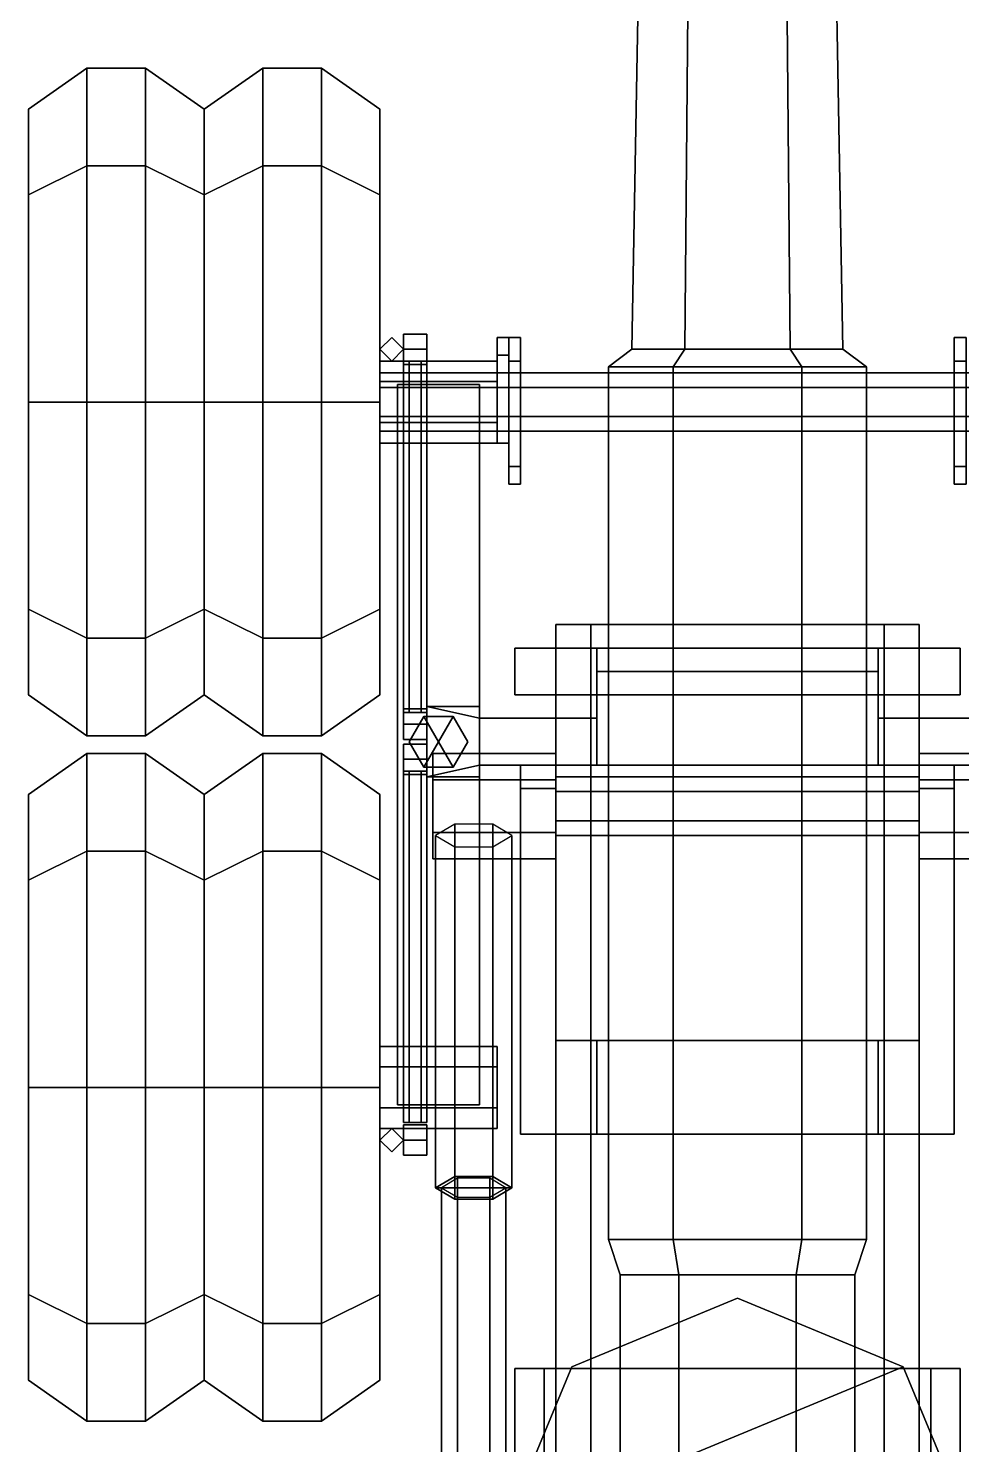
# Model space of a CAD drawing. Header units: millimetres. Extents: x -1.2 to 1.2, y -5 to 5.4.
# Drawn here: x -1.21 to 0.383, y 0.15 to 2.568 of the extents above; entities that cross this region are included whole.
import ezdxf

# ---------------------------------------------------------------- set-up
doc = ezdxf.new("R2010")
doc.units = ezdxf.units.MM
for name, color, linetype in [('gun', 1, 'Continuous'), ('hydr1', 2, 'Continuous'), ('hydr2', 4, 'Continuous'), ('sleeve', 5, 'Continuous'), ('turret', 3, 'Continuous'), ('wheel_holder', 3, 'Continuous'), ('wheels', 2, 'Continuous')]:
    doc.layers.add(name, color=color, linetype=linetype)

msp = doc.modelspace()

# ---------------------------------------------------------------- linework, layer by layer
at = {"layer": 'gun'}
for points in [[(-0.06, 5.36, 2.0539), (-0.12, 5.36, 1.95), (-0.18, 2.02, 1.95), (-0.09, 2.02, 2.1059)], [(-0.12, 5.36, 1.95), (-0.06, 5.36, 1.8461), (-0.09, 2.02, 1.7941), (-0.18, 2.02, 1.95)], [(-0.12, 5.36, 1.95), (-0.06, 5.36, 2.0539), (-0.09, 2.02, 2.1059), (-0.18, 2.02, 1.95)], [(-0.06, 5.36, 1.8461), (-0.12, 5.36, 1.95), (-0.18, 2.02, 1.95), (-0.09, 2.02, 1.7941)], [(0.06, 5.36, 2.0539), (-0.06, 5.36, 2.0539), (-0.09, 2.02, 2.1059), (0.09, 2.02, 2.1059)], [(-0.06, 5.36, 1.8461), (0.06, 5.36, 1.8461), (0.09, 2.02, 1.7941), (-0.09, 2.02, 1.7941)], [(-0.06, 5.36, 2.0539), (0.06, 5.36, 2.0539), (0.09, 2.02, 2.1059), (-0.09, 2.02, 2.1059)], [(0.06, 5.36, 1.8461), (-0.06, 5.36, 1.8461), (-0.09, 2.02, 1.7941), (0.09, 2.02, 1.7941)], [(0.12, 5.36, 1.95), (0.06, 5.36, 2.0539), (0.09, 2.02, 2.1059), (0.18, 2.02, 1.95)], [(0.06, 5.36, 1.8461), (0.12, 5.36, 1.95), (0.18, 2.02, 1.95), (0.09, 2.02, 1.7941)], [(0.06, 5.36, 2.0539), (0.12, 5.36, 1.95), (0.18, 2.02, 1.95), (0.09, 2.02, 2.1059)], [(0.12, 5.36, 1.95), (0.06, 5.36, 1.8461), (0.09, 2.02, 1.7941), (0.18, 2.02, 1.95)], [(-0.09, 2.02, 2.1059), (-0.18, 2.02, 1.95), (-0.22, 1.99, 1.95), (-0.11, 1.99, 2.1405)], [(-0.18, 2.02, 1.95), (-0.09, 2.02, 1.7941), (-0.11, 1.99, 1.7595), (-0.22, 1.99, 1.95)], [(0.18, 2.02, 1.95), (-0.18, 2.02, 1.95), (-0.09, 2.02, 2.1059), (0.09, 2.02, 2.1059)], [(0.09, 2.02, 1.7941), (-0.09, 2.02, 1.7941), (-0.18, 2.02, 1.95), (0.18, 2.02, 1.95)], [(0.09, 2.02, 2.1059), (-0.09, 2.02, 2.1059), (-0.11, 1.99, 2.1405), (0.11, 1.99, 2.1405)], [(-0.09, 2.02, 1.7941), (0.09, 2.02, 1.7941), (0.11, 1.99, 1.7595), (-0.11, 1.99, 1.7595)], [(0.18, 2.02, 1.95), (0.09, 2.02, 2.1059), (0.11, 1.99, 2.1405), (0.22, 1.99, 1.95)], [(0.09, 2.02, 1.7941), (0.18, 2.02, 1.95), (0.22, 1.99, 1.95), (0.11, 1.99, 1.7595)], [(-0.11, 1.99, 2.1405), (-0.22, 1.99, 1.95), (-0.22, 0.5, 1.95), (-0.11, 0.5, 2.1405)], [(-0.22, 1.99, 1.95), (-0.11, 1.99, 1.7595), (-0.11, 0.5, 1.7595), (-0.22, 0.5, 1.95)], [(0.11, 1.99, 2.1405), (-0.11, 1.99, 2.1405), (-0.11, 0.5, 2.1405), (0.11, 0.5, 2.1405)], [(-0.11, 1.99, 1.7595), (0.11, 1.99, 1.7595), (0.11, 0.5, 1.7595), (-0.11, 0.5, 1.7595)], [(0.22, 1.99, 1.95), (0.11, 1.99, 2.1405), (0.11, 0.5, 2.1405), (0.22, 0.5, 1.95)], [(0.11, 1.99, 1.7595), (0.22, 1.99, 1.95), (0.22, 0.5, 1.95), (0.11, 0.5, 1.7595)], [(-0.11, 0.5, 2.1405), (-0.22, 0.5, 1.95), (-0.2, 0.44, 1.95), (-0.1, 0.44, 2.1232)], [(-0.22, 0.5, 1.95), (-0.11, 0.5, 1.7595), (-0.1, 0.44, 1.7768), (-0.2, 0.44, 1.95)], [(0.11, 0.5, 2.1405), (-0.11, 0.5, 2.1405), (-0.1, 0.44, 2.1232), (0.1, 0.44, 2.1232)], [(-0.11, 0.5, 1.7595), (0.11, 0.5, 1.7595), (0.1, 0.44, 1.7768), (-0.1, 0.44, 1.7768)], [(0.22, 0.5, 1.95), (0.11, 0.5, 2.1405), (0.1, 0.44, 2.1232), (0.2, 0.44, 1.95)], [(0.11, 0.5, 1.7595), (0.22, 0.5, 1.95), (0.2, 0.44, 1.95), (0.1, 0.44, 1.7768)], [(-0.1, 0.44, 2.1232), (-0.2, 0.44, 1.95), (-0.2, -0.15, 1.95), (-0.1, -0.15, 2.1232)], [(-0.2, 0.44, 1.95), (-0.1, 0.44, 1.7768), (-0.1, -0.15, 1.7768), (-0.2, -0.15, 1.95)], [(0.1, 0.44, 2.1232), (-0.1, 0.44, 2.1232), (-0.1, -0.15, 2.1232), (0.1, -0.15, 2.1232)], [(-0.1, 0.44, 1.7768), (0.1, 0.44, 1.7768), (0.1, -0.15, 1.7768), (-0.1, -0.15, 1.7768)], [(0.2, 0.44, 1.95), (0.1, 0.44, 2.1232), (0.1, -0.15, 2.1232), (0.2, -0.15, 1.95)], [(0.1, 0.44, 1.7768), (0.2, 0.44, 1.95), (0.2, -0.15, 1.95), (0.1, -0.15, 1.7768)]]:
    msp.add_3dface(points, dxfattribs=at)
at = {"layer": 'hydr1'}
for points in [[(-0.52, 1.285, 1.5821), (-0.52, 1.195, 1.5821), (-0.52, 1.15, 1.66), (-0.52, 1.33, 1.66)], [(-0.52, 1.33, 1.66), (-0.52, 1.15, 1.66), (-0.52, 1.195, 1.7379), (-0.52, 1.285, 1.7379)], [(-0.52, 1.285, 1.5821), (-0.52, 1.33, 1.66), (-0.31, 1.33, 1.66), (-0.31, 1.285, 1.5821)], [(-0.52, 1.33, 1.66), (-0.52, 1.285, 1.7379), (-0.31, 1.285, 1.7379), (-0.31, 1.33, 1.66)], [(0.52, 1.285, 1.7379), (0.52, 1.33, 1.66), (0.31, 1.33, 1.66), (0.31, 1.285, 1.7379)], [(0.52, 1.33, 1.66), (0.52, 1.285, 1.5821), (0.31, 1.285, 1.5821), (0.31, 1.33, 1.66)], [(-0.52, 1.195, 1.5821), (-0.52, 1.285, 1.5821), (-0.31, 1.285, 1.5821), (-0.31, 1.195, 1.5821)], [(-0.52, 1.285, 1.7379), (-0.52, 1.195, 1.7379), (-0.31, 1.195, 1.7379), (-0.31, 1.285, 1.7379)], [(0.52, 1.195, 1.7379), (0.52, 1.285, 1.7379), (0.31, 1.285, 1.7379), (0.31, 1.195, 1.7379)], [(0.52, 1.285, 1.5821), (0.52, 1.195, 1.5821), (0.31, 1.195, 1.5821), (0.31, 1.285, 1.5821)], [(-0.4825, 1.2093, 1.7329), (-0.515, 1.19, 1.68), (-0.515, 0.5886, 1.8989), (-0.4825, 0.6078, 1.9518)], [(-0.4175, 1.2093, 1.7329), (-0.4825, 1.2093, 1.7329), (-0.4825, 0.6078, 1.9518), (-0.4175, 0.6078, 1.9518)], [(-0.385, 1.19, 1.68), (-0.4175, 1.2093, 1.7329), (-0.4175, 0.6078, 1.9518), (-0.385, 0.5886, 1.8989)], [(-0.52, 1.15, 1.66), (-0.52, 1.195, 1.5821), (-0.31, 1.195, 1.5821), (-0.31, 1.15, 1.66)], [(-0.52, 1.195, 1.7379), (-0.52, 1.15, 1.66), (-0.31, 1.15, 1.66), (-0.31, 1.195, 1.7379)], [(-0.515, 1.19, 1.68), (-0.4825, 1.1707, 1.6271), (-0.4825, 0.5693, 1.846), (-0.515, 0.5886, 1.8989)], [(-0.4175, 1.1707, 1.6271), (-0.385, 1.19, 1.68), (-0.385, 0.5886, 1.8989), (-0.4175, 0.5693, 1.846)], [(0.52, 1.15, 1.66), (0.52, 1.195, 1.7379), (0.31, 1.195, 1.7379), (0.31, 1.15, 1.66)], [(0.52, 1.195, 1.5821), (0.52, 1.15, 1.66), (0.31, 1.15, 1.66), (0.31, 1.195, 1.5821)], [(-0.4825, 1.1707, 1.6271), (-0.4175, 1.1707, 1.6271), (-0.4175, 0.5693, 1.846), (-0.4825, 0.5693, 1.846)], [(-0.4175, 0.6078, 1.9518), (-0.4825, 0.6078, 1.9518), (-0.515, 0.5886, 1.8989), (-0.385, 0.5886, 1.8989)], [(-0.385, 0.5886, 1.8989), (-0.515, 0.5886, 1.8989), (-0.4825, 0.5693, 1.846), (-0.4175, 0.5693, 1.846)]]:
    msp.add_3dface(points, dxfattribs=at)
at = {"layer": 'hydr2'}
for points in [[(-0.4775, 0.6049, 1.9437), (-0.505, 0.5886, 1.8989), (-0.505, -0.4368, 2.2721), (-0.4775, -0.4205, 2.3169)], [(-0.4225, 0.6049, 1.9437), (-0.4775, 0.6049, 1.9437), (-0.4775, -0.4205, 2.3169), (-0.4225, -0.4205, 2.3169)], [(-0.395, 0.5886, 1.8989), (-0.4225, 0.6049, 1.9437), (-0.4225, -0.4205, 2.3169), (-0.395, -0.4368, 2.2721)], [(-0.505, 0.5886, 1.8989), (-0.4775, 0.5723, 1.8541), (-0.4775, -0.4531, 2.2273), (-0.505, -0.4368, 2.2721)], [(-0.4225, 0.5723, 1.8541), (-0.395, 0.5886, 1.8989), (-0.395, -0.4368, 2.2721), (-0.4225, -0.4531, 2.2273)], [(-0.4775, 0.5723, 1.8541), (-0.4225, 0.5723, 1.8541), (-0.4225, -0.4531, 2.2273), (-0.4775, -0.4531, 2.2273)]]:
    msp.add_3dface(points, dxfattribs=at)
at = {"layer": 'sleeve'}
for points in [[(-0.25, 1.55, 1.39), (-0.25, -0.53, 1.39), (-0.31, -0.53, 1.45), (-0.31, 1.55, 1.45)], [(0.31, 1.55, 1.45), (0.25, 1.55, 1.39), (-0.25, 1.55, 1.39), (-0.31, 1.55, 1.45)], [(-0.31, 1.55, 1.45), (-0.31, -0.53, 1.45), (-0.31, -0.53, 1.76), (-0.31, 1.55, 1.76)], [(0.31, 1.55, 1.76), (0.31, 1.55, 1.45), (-0.31, 1.55, 1.45), (-0.31, 1.55, 1.76)], [(-0.31, 1.55, 1.76), (-0.31, -0.53, 1.76), (0.31, -0.53, 1.76), (0.31, 1.55, 1.76)], [(0.25, 1.55, 1.39), (0.25, -0.53, 1.39), (-0.25, -0.53, 1.39), (-0.25, 1.55, 1.39)], [(0.31, -0.53, 1.45), (0.25, -0.53, 1.39), (0.25, 1.55, 1.39), (0.31, 1.55, 1.45)], [(0.31, -0.53, 1.76), (0.31, -0.53, 1.45), (0.31, 1.55, 1.45), (0.31, 1.55, 1.76)]]:
    msp.add_3dface(points, dxfattribs=at)
at = {"layer": 'turret'}
for points in [[(0, 0.4, 1.32), (-0.2828, 0.2828, 1.32), (-0.4, 0, 1.32), (0.2828, 0.2828, 1.32)], [(0, 0.4, 1.08), (-0.2828, 0.2828, 1.08), (-0.2828, 0.2828, 1.32), (0, 0.4, 1.32)], [(0.2828, 0.2828, 1.08), (0, 0.4, 1.08), (0, 0.4, 1.32), (0.2828, 0.2828, 1.32)], [(-0.2828, 0.2828, 1.08), (-0.4, 0, 1.08), (-0.4, 0, 1.32), (-0.2828, 0.2828, 1.32)], [(0.2828, 0.2828, 1.32), (-0.4, 0, 1.32), (-0.2828, -0.2828, 1.32), (0.4, 0, 1.32)], [(-0.38, 0.28, 1.32), (-0.38, -0.44, 1.32), (-0.38, -0.72, 1.67), (-0.38, -0.15, 1.75)], [(-0.33, -0.15, 1.75), (-0.33, 0.28, 1.32), (-0.38, 0.28, 1.32), (-0.38, -0.15, 1.75)], [(-0.38, 0.28, 1.32), (0.38, 0.28, 1.32), (0.38, 0.28, 1.27), (-0.38, 0.28, 1.27)], [(0.38, 0.28, 1.27), (0.38, -0.44, 1.27), (-0.38, -0.44, 1.27), (-0.38, 0.28, 1.27)], [(-0.38, 0.28, 1.27), (-0.38, -0.44, 1.27), (-0.38, -0.44, 1.32), (-0.38, 0.28, 1.32)], [(-0.33, -0.72, 1.67), (-0.33, -0.44, 1.32), (-0.33, 0.28, 1.32), (-0.33, -0.15, 1.75)], [(-0.33, -0.44, 1.32), (0.33, -0.44, 1.32), (0.33, 0.28, 1.32), (-0.33, 0.28, 1.32)], [(0.4, 0, 1.08), (0.2828, 0.2828, 1.08), (0.2828, 0.2828, 1.32), (0.4, 0, 1.32)], [(0.38, -0.15, 1.75), (0.38, 0.28, 1.32), (0.33, 0.28, 1.32), (0.33, -0.15, 1.75)], [(0.33, 0.28, 1.32), (0.33, -0.44, 1.32), (0.33, -0.72, 1.67), (0.33, -0.15, 1.75)], [(0.38, -0.72, 1.67), (0.38, -0.44, 1.32), (0.38, 0.28, 1.32), (0.38, -0.15, 1.75)], [(0.38, 0.28, 1.32), (0.38, -0.44, 1.32), (0.38, -0.44, 1.27), (0.38, 0.28, 1.27)]]:
    msp.add_3dface(points, dxfattribs=at)
at = {"layer": 'wheel_holder'}
for points in [[(-0.59, 2.04, 0.56), (-0.61, 2.02, 0.56), (-0.61, 2.02, 0.8), (-0.59, 2.04, 0.8)], [(-0.57, 2.02, 0.8), (-0.59, 2.04, 0.8), (-0.61, 2.02, 0.8), (-0.59, 2, 0.8)], [(-0.59, 2.04, 0.56), (-0.57, 2.02, 0.56), (-0.59, 2, 0.56), (-0.61, 2.02, 0.56)], [(-0.57, 2.02, 0.56), (-0.59, 2.04, 0.56), (-0.59, 2.04, 0.8), (-0.57, 2.02, 0.8)], [(-0.53, 2.046, 0.805), (-0.53, 2.046, 0.775), (-0.57, 2.046, 0.775), (-0.57, 2.046, 0.805)], [(-0.57, 1.994, 0.805), (-0.57, 2.046, 0.775), (-0.57, 2.02, 0.76), (-0.57, 1.994, 0.775)], [(-0.53, 2.046, 0.775), (-0.53, 2.02, 0.76), (-0.57, 2.02, 0.76), (-0.57, 2.046, 0.775)], [(-0.57, 2.02, 0.82), (-0.57, 2.046, 0.805), (-0.57, 2.046, 0.775), (-0.57, 1.994, 0.805)], [(-0.53, 2.02, 0.82), (-0.53, 2.046, 0.805), (-0.57, 2.046, 0.805), (-0.57, 2.02, 0.82)], [(-0.53, 1.994, 0.805), (-0.53, 2.046, 0.775), (-0.53, 2.02, 0.76), (-0.53, 1.994, 0.775)], [(-0.53, 2.02, 0.82), (-0.53, 2.046, 0.805), (-0.53, 2.046, 0.775), (-0.53, 1.994, 0.805)], [(-0.39, 2.01, 0.67), (-0.39, 2.04, 0.51), (-0.41, 2.04, 0.51), (-0.41, 2.01, 0.67)], [(-0.41, 2.04, 0.51), (-0.41, 1.86, 0.51), (-0.41, 1.86, 0.67), (-0.41, 2.01, 0.67)], [(-0.39, 2.04, 0.51), (-0.39, 1.86, 0.51), (-0.41, 1.86, 0.51), (-0.41, 2.04, 0.51)], [(-0.37, 1.82, 1.24), (-0.37, 2.04, 0.65), (-0.39, 2.04, 0.65), (-0.39, 1.82, 1.24)], [(-0.39, 2.04, 0.65), (-0.39, 2, 0.64), (-0.39, 1.79, 1.24), (-0.39, 1.82, 1.24)], [(-0.37, 2.04, 0.65), (-0.37, 2, 0.64), (-0.39, 2, 0.64), (-0.39, 2.04, 0.65)], [(-0.39, 1.86, 0.67), (-0.39, 1.86, 0.51), (-0.39, 2.04, 0.51), (-0.39, 2.01, 0.67)], [(-0.37, 1.79, 1.24), (-0.37, 2, 0.64), (-0.37, 2.04, 0.65), (-0.37, 1.82, 1.24)], [(0.37, 2.04, 0.65), (0.37, 2, 0.64), (0.37, 1.79, 1.24), (0.37, 1.82, 1.24)], [(0.39, 1.82, 1.24), (0.39, 2.04, 0.65), (0.37, 2.04, 0.65), (0.37, 1.82, 1.24)], [(0.39, 2.04, 0.65), (0.39, 2, 0.64), (0.37, 2, 0.64), (0.37, 2.04, 0.65)], [(-0.61, 2.02, 0.56), (-0.59, 2, 0.56), (-0.59, 2, 0.8), (-0.61, 2.02, 0.8)], [(-0.59, 2, 0.56), (-0.57, 2.02, 0.56), (-0.57, 2.02, 0.8), (-0.59, 2, 0.8)], [(-0.53, 2.02, 0.76), (-0.53, 1.994, 0.775), (-0.57, 1.994, 0.775), (-0.57, 2.02, 0.76)], [(-0.53, 1.994, 0.805), (-0.53, 2.02, 0.82), (-0.57, 2.02, 0.82), (-0.57, 1.994, 0.805)], [(-0.41, 2.01, 0.67), (-0.41, 1.86, 0.67), (-0.39, 1.86, 0.67), (-0.39, 2.01, 0.67)], [(-0.41, 1.965, 0.6306), (-0.41, 2, 0.57), (-0.61, 2, 0.57), (-0.61, 1.965, 0.6306)], [(-0.41, 2, 0.57), (-0.41, 1.965, 0.5094), (-0.61, 1.965, 0.5094), (-0.61, 2, 0.57)], [(-0.56, 2, 0.8073), (-0.57, 2, 0.79), (-0.57, 1.4, 0.79), (-0.56, 1.4, 0.8073)], [(-0.57, 2, 0.79), (-0.56, 2, 0.7727), (-0.56, 1.4, 0.7727), (-0.57, 1.4, 0.79)], [(-0.53, 1.994, 0.775), (-0.53, 1.994, 0.805), (-0.57, 1.994, 0.805), (-0.57, 1.994, 0.775)], [(-0.54, 2, 0.8073), (-0.56, 2, 0.8073), (-0.56, 1.4, 0.8073), (-0.54, 1.4, 0.8073)], [(-0.56, 2, 0.7727), (-0.54, 2, 0.7727), (-0.54, 1.4, 0.7727), (-0.56, 1.4, 0.7727)], [(-0.53, 2, 0.79), (-0.54, 2, 0.8073), (-0.54, 1.4, 0.8073), (-0.53, 1.4, 0.79)], [(-0.54, 2, 0.7727), (-0.53, 2, 0.79), (-0.53, 1.4, 0.79), (-0.54, 1.4, 0.7727)], [(-0.41, 1.86, 0.57), (-0.41, 2, 0.57), (-0.41, 1.965, 0.6306), (-0.41, 1.895, 0.6306)], [(-0.41, 1.895, 0.5094), (-0.41, 1.965, 0.5094), (-0.41, 2, 0.57), (-0.41, 1.86, 0.57)], [(-0.39, 1.79, 1.24), (-0.39, 2, 0.64), (-0.37, 2, 0.64), (-0.37, 1.79, 1.24)], [(0.37, 1.79, 1.24), (0.37, 2, 0.64), (0.39, 2, 0.64), (0.39, 1.79, 1.24)], [(-0.41, 1.895, 0.6306), (-0.41, 1.965, 0.6306), (-0.61, 1.965, 0.6306), (-0.61, 1.895, 0.6306)], [(-0.41, 1.965, 0.5094), (-0.41, 1.895, 0.5094), (-0.61, 1.895, 0.5094), (-0.61, 1.965, 0.5094)], [(-0.58, 1.96, 0.63), (-0.58, 0.73, 0.63), (-0.58, 0.73, 0.66), (-0.58, 1.96, 0.66)], [(-0.44, 1.96, 0.63), (-0.44, 0.73, 0.63), (-0.58, 0.73, 0.63), (-0.58, 1.96, 0.63)], [(-0.58, 0.73, 0.66), (-0.44, 0.73, 0.66), (-0.44, 1.96, 0.66), (-0.58, 1.96, 0.66)], [(-0.58, 1.96, 0.66), (-0.44, 1.96, 0.66), (-0.44, 1.96, 0.63), (-0.58, 1.96, 0.63)], [(-0.58, 1.96, 0.48), (-0.58, 0.73, 0.48), (-0.58, 0.73, 0.51), (-0.58, 1.96, 0.51)], [(-0.58, 0.73, 0.51), (-0.44, 0.73, 0.51), (-0.44, 1.96, 0.51), (-0.58, 1.96, 0.51)], [(-0.58, 1.96, 0.51), (-0.44, 1.96, 0.51), (-0.44, 1.96, 0.48), (-0.58, 1.96, 0.48)], [(-0.44, 1.96, 0.48), (-0.44, 0.73, 0.48), (-0.58, 0.73, 0.48), (-0.58, 1.96, 0.48)], [(-0.44, 1.96, 0.66), (-0.44, 0.73, 0.66), (-0.44, 0.73, 0.63), (-0.44, 1.96, 0.63)], [(-0.44, 1.96, 0.51), (-0.44, 0.73, 0.51), (-0.44, 0.73, 0.48), (-0.44, 1.96, 0.48)], [(-0.41, 1.86, 0.57), (-0.41, 1.895, 0.6306), (-0.61, 1.895, 0.6306), (-0.61, 1.86, 0.57)], [(-0.41, 1.895, 0.5094), (-0.41, 1.86, 0.57), (-0.61, 1.86, 0.57), (-0.61, 1.895, 0.5094)], [(-0.41, 1.86, 0.67), (-0.41, 1.86, 0.51), (-0.39, 1.86, 0.51), (-0.39, 1.86, 0.67)], [(-0.39, 1.82, 1.24), (-0.39, 1.79, 1.24), (-0.37, 1.79, 1.24), (-0.37, 1.82, 1.24)], [(0.37, 1.82, 1.24), (0.37, 1.79, 1.24), (0.39, 1.79, 1.24), (0.39, 1.82, 1.24)], [(-0.38, 1.51, 0.82), (-0.24, 1.51, 0.82), (-0.24, 1.51, 0.51), (-0.38, 1.51, 0.51)], [(-0.38, 1.43, 0.82), (-0.24, 1.43, 0.82), (-0.24, 1.51, 0.82), (-0.38, 1.51, 0.82)], [(-0.24, 1.51, 0.51), (-0.24, 1.43, 0.51), (-0.38, 1.43, 0.51), (-0.38, 1.51, 0.51)], [(-0.38, 1.51, 0.51), (-0.38, 1.43, 0.51), (-0.38, 1.43, 0.82), (-0.38, 1.51, 0.82)], [(0.24, 1.51, 0.43), (0.24, 1.43, 0.43), (-0.24, 1.43, 0.43), (-0.24, 1.51, 0.43)], [(-0.24, 1.51, 0.77), (0.24, 1.51, 0.77), (0.24, 1.51, 0.43), (-0.24, 1.51, 0.43)], [(-0.24, 1.43, 0.77), (0.24, 1.43, 0.77), (0.24, 1.51, 0.77), (-0.24, 1.51, 0.77)], [(-0.24, 1.51, 0.82), (-0.24, 1.47, 0.82), (-0.24, 1.47, 0.77), (-0.24, 1.51, 0.77)], [(0.24, 1.51, 0.51), (0.24, 1.43, 0.51), (0.24, 1.43, 0.43), (0.24, 1.51, 0.43)], [(0.24, 1.43, 0.82), (0.38, 1.43, 0.82), (0.38, 1.51, 0.82), (0.24, 1.51, 0.82)], [(0.24, 1.51, 0.82), (0.38, 1.51, 0.82), (0.38, 1.51, 0.51), (0.24, 1.51, 0.51)], [(0.38, 1.51, 0.51), (0.38, 1.43, 0.51), (0.24, 1.43, 0.51), (0.24, 1.51, 0.51)], [(0.24, 1.51, 0.77), (0.24, 1.43, 0.77), (0.24, 1.43, 0.82), (0.24, 1.51, 0.82)], [(0.38, 1.51, 0.82), (0.38, 1.43, 0.82), (0.38, 1.43, 0.51), (0.38, 1.51, 0.51)], [(-0.24, 1.31, 0.82), (-0.11, 1.31, 0.88), (-0.11, 1.47, 0.88), (-0.24, 1.47, 0.82)], [(-0.24, 1.47, 0.82), (-0.11, 1.47, 0.88), (-0.11, 1.47, 0.84), (-0.24, 1.47, 0.78)], [(-0.11, 1.47, 0.84), (-0.11, 1.31, 0.84), (-0.24, 1.31, 0.78), (-0.24, 1.47, 0.78)], [(-0.11, 1.47, 0.88), (0.11, 1.47, 0.88), (0.11, 1.47, 0.84), (-0.11, 1.47, 0.84)], [(-0.11, 1.31, 0.88), (0.11, 1.31, 0.88), (0.11, 1.47, 0.88), (-0.11, 1.47, 0.88)], [(0.11, 1.47, 0.84), (0.11, 1.31, 0.84), (-0.11, 1.31, 0.84), (-0.11, 1.47, 0.84)], [(0.11, 1.47, 0.88), (0.24, 1.47, 0.82), (0.24, 1.47, 0.78), (0.11, 1.47, 0.84)], [(0.11, 1.31, 0.88), (0.24, 1.31, 0.82), (0.24, 1.47, 0.82), (0.11, 1.47, 0.88)], [(0.24, 1.47, 0.78), (0.24, 1.31, 0.78), (0.11, 1.31, 0.84), (0.11, 1.47, 0.84)], [(-0.38, 1.43, 0.51), (-0.24, 1.43, 0.51), (-0.24, 1.43, 0.82), (-0.38, 1.43, 0.82)], [(-0.24, 1.43, 0.78), (-0.24, 1.39, 0.78), (-0.24, 1.39, 0.82), (-0.24, 1.43, 0.82)], [(-0.24, 1.43, 0.43), (0.24, 1.43, 0.43), (0.24, 1.43, 0.77), (-0.24, 1.43, 0.77)], [(0.24, 1.43, 0.82), (0.24, 1.39, 0.82), (0.24, 1.39, 0.78), (0.24, 1.43, 0.78)], [(0.24, 1.43, 0.51), (0.38, 1.43, 0.51), (0.38, 1.43, 0.82), (0.24, 1.43, 0.82)], [(-0.53, 1.38, 0.82), (-0.53, 1.406, 0.805), (-0.57, 1.406, 0.805), (-0.57, 1.38, 0.82)], [(-0.57, 1.38, 0.82), (-0.57, 1.406, 0.805), (-0.57, 1.406, 0.775), (-0.57, 1.354, 0.805)], [(-0.53, 1.406, 0.805), (-0.53, 1.406, 0.775), (-0.57, 1.406, 0.775), (-0.57, 1.406, 0.805)], [(-0.53, 1.406, 0.775), (-0.53, 1.38, 0.76), (-0.57, 1.38, 0.76), (-0.57, 1.406, 0.775)], [(-0.57, 1.354, 0.805), (-0.57, 1.406, 0.775), (-0.57, 1.38, 0.76), (-0.57, 1.354, 0.775)], [(-0.44, 1.39, 0.82), (-0.53, 1.41, 0.79), (-0.53, 1.29, 0.79), (-0.44, 1.31, 0.82)], [(-0.44, 1.41, 0.77), (-0.53, 1.41, 0.77), (-0.53, 1.41, 0.79), (-0.44, 1.39, 0.82)], [(-0.53, 1.29, 0.77), (-0.53, 1.41, 0.77), (-0.44, 1.41, 0.77), (-0.44, 1.29, 0.77)], [(-0.53, 1.29, 0.79), (-0.53, 1.41, 0.79), (-0.53, 1.41, 0.77), (-0.53, 1.29, 0.77)], [(-0.53, 1.38, 0.82), (-0.53, 1.406, 0.805), (-0.53, 1.406, 0.775), (-0.53, 1.354, 0.805)], [(-0.53, 1.354, 0.805), (-0.53, 1.406, 0.775), (-0.53, 1.38, 0.76), (-0.53, 1.354, 0.775)], [(-0.44, 1.29, 0.77), (-0.44, 1.41, 0.77), (-0.44, 1.39, 0.82), (-0.44, 1.31, 0.82)], [(-0.53, 1.354, 0.805), (-0.53, 1.38, 0.82), (-0.57, 1.38, 0.82), (-0.57, 1.354, 0.805)], [(-0.53, 1.38, 0.76), (-0.53, 1.354, 0.775), (-0.57, 1.354, 0.775), (-0.57, 1.38, 0.76)], [(-0.535, 1.3933, 0.51), (-0.56, 1.35, 0.51), (-0.56, 1.35, 0.77), (-0.535, 1.3933, 0.77)], [(-0.535, 1.3933, 0.51), (-0.485, 1.3067, 0.51), (-0.535, 1.3067, 0.51), (-0.56, 1.35, 0.51)], [(-0.535, 1.3067, 0.77), (-0.485, 1.3933, 0.77), (-0.535, 1.3933, 0.77), (-0.56, 1.35, 0.77)], [(-0.485, 1.3933, 0.51), (-0.535, 1.3933, 0.51), (-0.535, 1.3933, 0.77), (-0.485, 1.3933, 0.77)], [(-0.485, 1.3933, 0.51), (-0.46, 1.35, 0.51), (-0.485, 1.3067, 0.51), (-0.535, 1.3933, 0.51)], [(-0.485, 1.3067, 0.77), (-0.46, 1.35, 0.77), (-0.485, 1.3933, 0.77), (-0.535, 1.3067, 0.77)], [(-0.46, 1.35, 0.51), (-0.485, 1.3933, 0.51), (-0.485, 1.3933, 0.77), (-0.46, 1.35, 0.77)], [(-0.44, 1.31, 0.82), (-0.24, 1.31, 0.82), (-0.24, 1.39, 0.82), (-0.44, 1.39, 0.82)], [(-0.44, 1.39, 0.82), (-0.24, 1.39, 0.82), (-0.24, 1.39, 0.78), (-0.44, 1.39, 0.78)], [(-0.24, 1.39, 0.78), (-0.24, 1.31, 0.78), (-0.44, 1.31, 0.78), (-0.44, 1.39, 0.78)], [(-0.24, 1.39, 0.82), (-0.24, 1.31, 0.82), (-0.24, 1.31, 0.78), (-0.24, 1.39, 0.78)], [(0.44, 1.39, 0.78), (0.44, 1.31, 0.78), (0.24, 1.31, 0.78), (0.24, 1.39, 0.78)], [(0.24, 1.31, 0.82), (0.44, 1.31, 0.82), (0.44, 1.39, 0.82), (0.24, 1.39, 0.82)], [(0.24, 1.39, 0.82), (0.44, 1.39, 0.82), (0.44, 1.39, 0.78), (0.24, 1.39, 0.78)], [(-0.53, 1.354, 0.775), (-0.53, 1.354, 0.805), (-0.57, 1.354, 0.805), (-0.57, 1.354, 0.775)], [(-0.57, 1.32, 0.82), (-0.57, 1.346, 0.805), (-0.57, 1.346, 0.775), (-0.57, 1.294, 0.805)], [(-0.53, 1.32, 0.82), (-0.53, 1.346, 0.805), (-0.57, 1.346, 0.805), (-0.57, 1.32, 0.82)], [(-0.57, 1.294, 0.805), (-0.57, 1.346, 0.775), (-0.57, 1.32, 0.76), (-0.57, 1.294, 0.775)], [(-0.53, 1.346, 0.775), (-0.53, 1.32, 0.76), (-0.57, 1.32, 0.76), (-0.57, 1.346, 0.775)], [(-0.53, 1.346, 0.805), (-0.53, 1.346, 0.775), (-0.57, 1.346, 0.775), (-0.57, 1.346, 0.805)], [(-0.56, 1.35, 0.51), (-0.535, 1.3067, 0.51), (-0.535, 1.3067, 0.77), (-0.56, 1.35, 0.77)], [(-0.53, 1.32, 0.82), (-0.53, 1.346, 0.805), (-0.53, 1.346, 0.775), (-0.53, 1.294, 0.805)], [(-0.53, 1.294, 0.805), (-0.53, 1.346, 0.775), (-0.53, 1.32, 0.76), (-0.53, 1.294, 0.775)], [(-0.485, 1.3067, 0.51), (-0.46, 1.35, 0.51), (-0.46, 1.35, 0.77), (-0.485, 1.3067, 0.77)], [(-0.53, 1.294, 0.805), (-0.53, 1.32, 0.82), (-0.57, 1.32, 0.82), (-0.57, 1.294, 0.805)], [(-0.53, 1.32, 0.76), (-0.53, 1.294, 0.775), (-0.57, 1.294, 0.775), (-0.57, 1.32, 0.76)], [(-0.535, 1.3067, 0.51), (-0.485, 1.3067, 0.51), (-0.485, 1.3067, 0.77), (-0.535, 1.3067, 0.77)], [(-0.44, 1.31, 0.82), (-0.53, 1.29, 0.79), (-0.53, 1.29, 0.77), (-0.44, 1.29, 0.77)], [(-0.44, 1.31, 0.78), (-0.24, 1.31, 0.78), (-0.24, 1.31, 0.82), (-0.44, 1.31, 0.82)], [(-0.37, 1.31, 0.78), (-0.24, 1.31, 0.78), (-0.24, 1.31, 0.82), (-0.37, 1.31, 0.82)], [(-0.37, 1.27, 0.87), (-0.31, 1.27, 0.87), (-0.31, 1.31, 0.82), (-0.37, 1.31, 0.82)], [(-0.31, 1.31, 0.78), (-0.31, 1.27, 0.77), (-0.37, 1.27, 0.77), (-0.37, 1.31, 0.78)], [(-0.37, 1.31, 0.78), (-0.37, 1.27, 0.77), (-0.37, 1.27, 0.87), (-0.37, 1.31, 0.82)], [(-0.31, 1.31, 0.82), (-0.31, 1.27, 0.87), (-0.31, 1.27, 0.77), (-0.31, 1.31, 0.78)], [(-0.24, 1.31, 0.78), (-0.11, 1.31, 0.84), (-0.11, 1.31, 0.88), (-0.24, 1.31, 0.82)], [(-0.11, 1.31, 0.84), (0.11, 1.31, 0.84), (0.11, 1.31, 0.88), (-0.11, 1.31, 0.88)], [(0.11, 1.31, 0.84), (0.24, 1.31, 0.78), (0.24, 1.31, 0.82), (0.11, 1.31, 0.88)], [(0.24, 1.31, 0.78), (0.44, 1.31, 0.78), (0.44, 1.31, 0.82), (0.24, 1.31, 0.82)], [(0.31, 1.31, 0.78), (0.31, 1.27, 0.77), (0.31, 1.27, 0.87), (0.31, 1.31, 0.82)], [(0.31, 1.27, 0.87), (0.37, 1.27, 0.87), (0.37, 1.31, 0.82), (0.31, 1.31, 0.82)], [(0.37, 1.31, 0.78), (0.37, 1.27, 0.77), (0.31, 1.27, 0.77), (0.31, 1.31, 0.78)], [(0.37, 1.31, 0.82), (0.37, 1.27, 0.87), (0.37, 1.27, 0.77), (0.37, 1.31, 0.78)], [(-0.57, 1.3, 0.79), (-0.56, 1.3, 0.7727), (-0.56, 0.7, 0.7727), (-0.57, 0.7, 0.79)], [(-0.56, 1.3, 0.8073), (-0.57, 1.3, 0.79), (-0.57, 0.7, 0.79), (-0.56, 0.7, 0.8073)], [(-0.53, 1.294, 0.775), (-0.53, 1.294, 0.805), (-0.57, 1.294, 0.805), (-0.57, 1.294, 0.775)], [(-0.56, 1.3, 0.7727), (-0.54, 1.3, 0.7727), (-0.54, 0.7, 0.7727), (-0.56, 0.7, 0.7727)], [(-0.54, 1.3, 0.8073), (-0.56, 1.3, 0.8073), (-0.56, 0.7, 0.8073), (-0.54, 0.7, 0.8073)], [(-0.54, 1.3, 0.7727), (-0.53, 1.3, 0.79), (-0.53, 0.7, 0.79), (-0.54, 0.7, 0.7727)], [(-0.53, 1.3, 0.79), (-0.54, 1.3, 0.8073), (-0.54, 0.7, 0.8073), (-0.53, 0.7, 0.79)], [(0.31, 1.265, 0.8633), (0.31, 1.29, 0.82), (-0.31, 1.29, 0.82), (-0.31, 1.265, 0.8633)], [(0.31, 1.29, 0.82), (0.31, 1.265, 0.7767), (-0.31, 1.265, 0.7767), (-0.31, 1.29, 0.82)], [(-0.37, 0.68, 0.87), (-0.31, 0.68, 0.87), (-0.31, 1.27, 0.87), (-0.37, 1.27, 0.87)], [(-0.31, 1.27, 0.77), (-0.31, 0.68, 0.77), (-0.37, 0.68, 0.77), (-0.37, 1.27, 0.77)], [(-0.37, 1.27, 0.77), (-0.37, 0.68, 0.77), (-0.37, 0.68, 0.87), (-0.37, 1.27, 0.87)], [(-0.31, 1.27, 0.87), (-0.31, 0.84, 0.87), (-0.31, 0.84, 0.77), (-0.31, 1.27, 0.77)], [(0.31, 1.215, 0.8633), (0.31, 1.265, 0.8633), (-0.31, 1.265, 0.8633), (-0.31, 1.215, 0.8633)], [(0.31, 1.265, 0.7767), (0.31, 1.215, 0.7767), (-0.31, 1.215, 0.7767), (-0.31, 1.265, 0.7767)], [(0.31, 0.68, 0.87), (0.37, 0.68, 0.87), (0.37, 1.27, 0.87), (0.31, 1.27, 0.87)], [(0.37, 1.27, 0.77), (0.37, 0.68, 0.77), (0.31, 0.68, 0.77), (0.31, 1.27, 0.77)], [(0.31, 1.27, 0.77), (0.31, 0.84, 0.77), (0.31, 0.84, 0.87), (0.31, 1.27, 0.87)], [(0.37, 1.27, 0.87), (0.37, 0.68, 0.87), (0.37, 0.68, 0.77), (0.37, 1.27, 0.77)], [(0.31, 1.19, 0.82), (0.31, 1.215, 0.8633), (-0.31, 1.215, 0.8633), (-0.31, 1.19, 0.82)], [(0.31, 1.215, 0.7767), (0.31, 1.19, 0.82), (-0.31, 1.19, 0.82), (-0.31, 1.215, 0.7767)], [(-0.41, 0.795, 0.6306), (-0.41, 0.83, 0.57), (-0.61, 0.83, 0.57), (-0.61, 0.795, 0.6306)], [(-0.41, 0.83, 0.57), (-0.41, 0.795, 0.5094), (-0.61, 0.795, 0.5094), (-0.61, 0.83, 0.57)], [(-0.41, 0.69, 0.57), (-0.41, 0.83, 0.57), (-0.41, 0.795, 0.6306), (-0.41, 0.725, 0.6306)], [(-0.41, 0.725, 0.5094), (-0.41, 0.795, 0.5094), (-0.41, 0.83, 0.57), (-0.41, 0.69, 0.57)], [(-0.31, 0.84, 0.87), (-0.24, 0.84, 0.87), (-0.24, 0.84, 0.77), (-0.31, 0.84, 0.77)], [(-0.31, 0.68, 0.87), (-0.24, 0.68, 0.87), (-0.24, 0.84, 0.87), (-0.31, 0.84, 0.87)], [(-0.24, 0.84, 0.77), (-0.24, 0.68, 0.77), (-0.31, 0.68, 0.77), (-0.31, 0.84, 0.77)], [(-0.24, 0.68, 0.87), (-0.11, 0.68, 1.1), (-0.11, 0.84, 1.1), (-0.24, 0.84, 0.87)], [(-0.24, 0.84, 0.87), (-0.11, 0.84, 1.1), (-0.11, 0.84, 1.03), (-0.24, 0.84, 0.78)], [(-0.11, 0.84, 1.03), (-0.11, 0.68, 1.03), (-0.24, 0.68, 0.78), (-0.24, 0.84, 0.78)], [(-0.24, 0.84, 0.78), (-0.24, 0.68, 0.78), (-0.24, 0.68, 0.77), (-0.24, 0.84, 0.77)], [(-0.11, 0.68, 1.1), (0.11, 0.68, 1.1), (0.11, 0.84, 1.1), (-0.11, 0.84, 1.1)], [(-0.11, 0.84, 1.1), (0.11, 0.84, 1.1), (0.11, 0.84, 1.03), (-0.11, 0.84, 1.03)], [(0.11, 0.84, 1.03), (0.11, 0.68, 1.03), (-0.11, 0.68, 1.03), (-0.11, 0.84, 1.03)], [(-0.11, 0.84, 1.1), (-0.11, 0.68, 1.1), (-0.11, 0.68, 1.03), (-0.11, 0.84, 1.03)], [(-0.11, 0.84, 1.03), (-0.11, 0.68, 1.03), (-0.11, 0.68, 1.1), (-0.11, 0.84, 1.1)], [(0.11, 0.68, 1.1), (0.24, 0.68, 0.87), (0.24, 0.84, 0.87), (0.11, 0.84, 1.1)], [(0.11, 0.84, 1.1), (0.24, 0.84, 0.87), (0.24, 0.84, 0.78), (0.11, 0.84, 1.03)], [(0.24, 0.84, 0.78), (0.24, 0.68, 0.78), (0.11, 0.68, 1.03), (0.11, 0.84, 1.03)], [(0.24, 0.68, 0.87), (0.31, 0.68, 0.87), (0.31, 0.84, 0.87), (0.24, 0.84, 0.87)], [(0.31, 0.84, 0.77), (0.31, 0.68, 0.77), (0.24, 0.68, 0.77), (0.24, 0.84, 0.77)], [(0.24, 0.84, 0.77), (0.24, 0.68, 0.77), (0.24, 0.68, 0.78), (0.24, 0.84, 0.78)], [(0.24, 0.84, 0.87), (0.31, 0.84, 0.87), (0.31, 0.84, 0.77), (0.24, 0.84, 0.77)], [(-0.41, 0.725, 0.6306), (-0.41, 0.795, 0.6306), (-0.61, 0.795, 0.6306), (-0.61, 0.725, 0.6306)], [(-0.41, 0.795, 0.5094), (-0.41, 0.725, 0.5094), (-0.61, 0.725, 0.5094), (-0.61, 0.795, 0.5094)], [(-0.58, 0.73, 0.63), (-0.44, 0.73, 0.63), (-0.44, 0.73, 0.66), (-0.58, 0.73, 0.66)], [(-0.58, 0.73, 0.48), (-0.44, 0.73, 0.48), (-0.44, 0.73, 0.51), (-0.58, 0.73, 0.51)], [(-0.41, 0.69, 0.57), (-0.41, 0.725, 0.6306), (-0.61, 0.725, 0.6306), (-0.61, 0.69, 0.57)], [(-0.41, 0.725, 0.5094), (-0.41, 0.69, 0.57), (-0.61, 0.69, 0.57), (-0.61, 0.725, 0.5094)], [(-0.59, 0.69, 0.56), (-0.61, 0.67, 0.56), (-0.61, 0.67, 0.8), (-0.59, 0.69, 0.8)], [(-0.59, 0.69, 0.56), (-0.57, 0.67, 0.56), (-0.59, 0.65, 0.56), (-0.61, 0.67, 0.56)], [(-0.57, 0.67, 0.8), (-0.59, 0.69, 0.8), (-0.61, 0.67, 0.8), (-0.59, 0.65, 0.8)], [(-0.57, 0.67, 0.56), (-0.59, 0.69, 0.56), (-0.59, 0.69, 0.8), (-0.57, 0.67, 0.8)], [(-0.53, 0.696, 0.775), (-0.53, 0.67, 0.76), (-0.57, 0.67, 0.76), (-0.57, 0.696, 0.775)], [(-0.57, 0.644, 0.805), (-0.57, 0.696, 0.775), (-0.57, 0.67, 0.76), (-0.57, 0.644, 0.775)], [(-0.53, 0.67, 0.82), (-0.53, 0.696, 0.805), (-0.57, 0.696, 0.805), (-0.57, 0.67, 0.82)], [(-0.57, 0.67, 0.82), (-0.57, 0.696, 0.805), (-0.57, 0.696, 0.775), (-0.57, 0.644, 0.805)], [(-0.53, 0.696, 0.805), (-0.53, 0.696, 0.775), (-0.57, 0.696, 0.775), (-0.57, 0.696, 0.805)], [(-0.53, 0.644, 0.805), (-0.53, 0.696, 0.775), (-0.53, 0.67, 0.76), (-0.53, 0.644, 0.775)], [(-0.53, 0.67, 0.82), (-0.53, 0.696, 0.805), (-0.53, 0.696, 0.775), (-0.53, 0.644, 0.805)], [(-0.37, 0.68, 0.77), (-0.24, 0.68, 0.77), (-0.24, 0.68, 0.87), (-0.37, 0.68, 0.87)], [(-0.24, 0.68, 0.78), (-0.11, 0.68, 1.03), (-0.11, 0.68, 1.1), (-0.24, 0.68, 0.87)], [(-0.11, 0.68, 1.03), (0.11, 0.68, 1.03), (0.11, 0.68, 1.1), (-0.11, 0.68, 1.1)], [(0.11, 0.68, 1.03), (0.24, 0.68, 0.78), (0.24, 0.68, 0.87), (0.11, 0.68, 1.1)], [(0.24, 0.68, 0.77), (0.37, 0.68, 0.77), (0.37, 0.68, 0.87), (0.24, 0.68, 0.87)], [(-0.61, 0.67, 0.56), (-0.59, 0.65, 0.56), (-0.59, 0.65, 0.8), (-0.61, 0.67, 0.8)], [(-0.59, 0.65, 0.56), (-0.57, 0.67, 0.56), (-0.57, 0.67, 0.8), (-0.59, 0.65, 0.8)], [(-0.53, 0.67, 0.76), (-0.53, 0.644, 0.775), (-0.57, 0.644, 0.775), (-0.57, 0.67, 0.76)], [(-0.53, 0.644, 0.805), (-0.53, 0.67, 0.82), (-0.57, 0.67, 0.82), (-0.57, 0.644, 0.805)], [(-0.53, 0.644, 0.775), (-0.53, 0.644, 0.805), (-0.57, 0.644, 0.805), (-0.57, 0.644, 0.775)]]:
    msp.add_3dface(points, dxfattribs=at)
at = {"layer": 'wheels'}
for points in [[(-1.11, 2.5, 0.57), (-1.11, 2.3331, 0.1669), (-1.21, 2.2836, 0.2164), (-1.21, 2.43, 0.57)], [(-1.11, 2.3331, 0.9731), (-1.11, 2.5, 0.57), (-1.21, 2.43, 0.57), (-1.21, 2.2836, 0.9236)], [(-1.01, 2.3331, 0.9731), (-1.01, 2.5, 0.57), (-1.11, 2.5, 0.57), (-1.11, 2.3331, 0.9731)], [(-1.01, 2.5, 0.57), (-1.01, 2.3331, 0.1669), (-1.11, 2.3331, 0.1669), (-1.11, 2.5, 0.57)], [(-1.01, 2.5, 0.57), (-1.01, 2.3331, 0.9731), (-0.91, 2.2836, 0.9236), (-0.91, 2.43, 0.57)], [(-1.01, 2.3331, 0.1669), (-1.01, 2.5, 0.57), (-0.91, 2.43, 0.57), (-0.91, 2.2836, 0.2164)], [(-0.81, 2.3331, 0.9731), (-0.81, 2.5, 0.57), (-0.91, 2.43, 0.57), (-0.91, 2.2836, 0.9236)], [(-0.81, 2.5, 0.57), (-0.81, 2.3331, 0.1669), (-0.91, 2.2836, 0.2164), (-0.91, 2.43, 0.57)], [(-0.81, 2.5, 0.57), (-0.81, 2.3331, 0.9731), (-0.71, 2.3331, 0.9731), (-0.71, 2.5, 0.57)], [(-0.81, 2.3331, 0.1669), (-0.81, 2.5, 0.57), (-0.71, 2.5, 0.57), (-0.71, 2.3331, 0.1669)], [(-0.71, 2.5, 0.57), (-0.71, 2.3331, 0.9731), (-0.61, 2.2836, 0.9236), (-0.61, 2.43, 0.57)], [(-0.71, 2.3331, 0.1669), (-0.71, 2.5, 0.57), (-0.61, 2.43, 0.57), (-0.61, 2.2836, 0.2164)], [(-1.21, 1.5764, 0.2164), (-1.21, 2.43, 0.57), (-1.21, 2.2836, 0.2164), (-1.21, 1.93, 0.07)], [(-1.21, 1.43, 0.57), (-1.21, 2.2836, 0.9236), (-1.21, 2.43, 0.57), (-1.21, 1.5764, 0.2164)], [(-0.61, 2.43, 0.57), (-0.61, 1.5764, 0.9236), (-0.61, 1.43, 0.57), (-0.61, 2.2836, 0.2164)], [(-0.61, 2.2836, 0.9236), (-0.61, 1.93, 1.07), (-0.61, 1.5764, 0.9236), (-0.61, 2.43, 0.57)], [(-1.11, 2.3331, 0.1669), (-1.11, 1.93), (-1.21, 1.93, 0.07), (-1.21, 2.2836, 0.2164)], [(-1.11, 1.93, 1.14), (-1.11, 2.3331, 0.9731), (-1.21, 2.2836, 0.9236), (-1.21, 1.93, 1.07)], [(-1.01, 2.3331, 0.1669), (-1.01, 1.93), (-1.11, 1.93), (-1.11, 2.3331, 0.1669)], [(-1.01, 1.93, 1.14), (-1.01, 2.3331, 0.9731), (-1.11, 2.3331, 0.9731), (-1.11, 1.93, 1.14)], [(-1.01, 2.3331, 0.9731), (-1.01, 1.93, 1.14), (-0.91, 1.93, 1.07), (-0.91, 2.2836, 0.9236)], [(-1.01, 1.93), (-1.01, 2.3331, 0.1669), (-0.91, 2.2836, 0.2164), (-0.91, 1.93, 0.07)], [(-0.81, 2.3331, 0.1669), (-0.81, 1.93), (-0.91, 1.93, 0.07), (-0.91, 2.2836, 0.2164)], [(-0.81, 1.93, 1.14), (-0.81, 2.3331, 0.9731), (-0.91, 2.2836, 0.9236), (-0.91, 1.93, 1.07)], [(-0.81, 1.93), (-0.81, 2.3331, 0.1669), (-0.71, 2.3331, 0.1669), (-0.71, 1.93)], [(-0.81, 2.3331, 0.9731), (-0.81, 1.93, 1.14), (-0.71, 1.93, 1.14), (-0.71, 2.3331, 0.9731)], [(-0.71, 1.93), (-0.71, 2.3331, 0.1669), (-0.61, 2.2836, 0.2164), (-0.61, 1.93, 0.07)], [(-0.71, 2.3331, 0.9731), (-0.71, 1.93, 1.14), (-0.61, 1.93, 1.07), (-0.61, 2.2836, 0.9236)], [(-1.21, 1.5764, 0.9236), (-1.21, 1.93, 1.07), (-1.21, 2.2836, 0.9236), (-1.21, 1.43, 0.57)], [(-0.61, 2.2836, 0.2164), (-0.61, 1.43, 0.57), (-0.61, 1.5764, 0.2164), (-0.61, 1.93, 0.07)], [(0.61, 1.955, 0.6133), (0.61, 1.98, 0.57), (-0.61, 1.98, 0.57), (-0.61, 1.955, 0.6133)], [(0.61, 1.98, 0.57), (0.61, 1.955, 0.5267), (-0.61, 1.955, 0.5267), (-0.61, 1.98, 0.57)], [(0.61, 1.905, 0.6133), (0.61, 1.955, 0.6133), (-0.61, 1.955, 0.6133), (-0.61, 1.905, 0.6133)], [(0.61, 1.955, 0.5267), (0.61, 1.905, 0.5267), (-0.61, 1.905, 0.5267), (-0.61, 1.955, 0.5267)], [(-1.11, 1.93), (-1.11, 1.5269, 0.1669), (-1.21, 1.5764, 0.2164), (-1.21, 1.93, 0.07)], [(-1.11, 1.5269, 0.9731), (-1.11, 1.93, 1.14), (-1.21, 1.93, 1.07), (-1.21, 1.5764, 0.9236)], [(-1.01, 1.93), (-1.01, 1.5269, 0.1669), (-1.11, 1.5269, 0.1669), (-1.11, 1.93)], [(-1.01, 1.5269, 0.9731), (-1.01, 1.93, 1.14), (-1.11, 1.93, 1.14), (-1.11, 1.5269, 0.9731)], [(-1.01, 1.5269, 0.1669), (-1.01, 1.93), (-0.91, 1.93, 0.07), (-0.91, 1.5764, 0.2164)], [(-1.01, 1.93, 1.14), (-1.01, 1.5269, 0.9731), (-0.91, 1.5764, 0.9236), (-0.91, 1.93, 1.07)], [(-0.81, 1.93), (-0.81, 1.5269, 0.1669), (-0.91, 1.5764, 0.2164), (-0.91, 1.93, 0.07)], [(-0.81, 1.5269, 0.9731), (-0.81, 1.93, 1.14), (-0.91, 1.93, 1.07), (-0.91, 1.5764, 0.9236)], [(-0.81, 1.5269, 0.1669), (-0.81, 1.93), (-0.71, 1.93), (-0.71, 1.5269, 0.1669)], [(-0.81, 1.93, 1.14), (-0.81, 1.5269, 0.9731), (-0.71, 1.5269, 0.9731), (-0.71, 1.93, 1.14)], [(-0.71, 1.5269, 0.1669), (-0.71, 1.93), (-0.61, 1.93, 0.07), (-0.61, 1.5764, 0.2164)], [(-0.71, 1.93, 1.14), (-0.71, 1.5269, 0.9731), (-0.61, 1.5764, 0.9236), (-0.61, 1.93, 1.07)], [(0.61, 1.88, 0.57), (0.61, 1.905, 0.6133), (-0.61, 1.905, 0.6133), (-0.61, 1.88, 0.57)], [(0.61, 1.905, 0.5267), (0.61, 1.88, 0.57), (-0.61, 1.88, 0.57), (-0.61, 1.905, 0.5267)], [(-1.11, 1.36, 0.57), (-1.11, 1.5269, 0.9731), (-1.21, 1.5764, 0.9236), (-1.21, 1.43, 0.57)], [(-1.11, 1.5269, 0.1669), (-1.11, 1.36, 0.57), (-1.21, 1.43, 0.57), (-1.21, 1.5764, 0.2164)], [(-1.01, 1.5269, 0.9731), (-1.01, 1.36, 0.57), (-0.91, 1.43, 0.57), (-0.91, 1.5764, 0.9236)], [(-1.01, 1.36, 0.57), (-1.01, 1.5269, 0.1669), (-0.91, 1.5764, 0.2164), (-0.91, 1.43, 0.57)], [(-0.81, 1.36, 0.57), (-0.81, 1.5269, 0.9731), (-0.91, 1.5764, 0.9236), (-0.91, 1.43, 0.57)], [(-0.81, 1.5269, 0.1669), (-0.81, 1.36, 0.57), (-0.91, 1.43, 0.57), (-0.91, 1.5764, 0.2164)], [(-0.71, 1.5269, 0.9731), (-0.71, 1.36, 0.57), (-0.61, 1.43, 0.57), (-0.61, 1.5764, 0.9236)], [(-0.71, 1.36, 0.57), (-0.71, 1.5269, 0.1669), (-0.61, 1.5764, 0.2164), (-0.61, 1.43, 0.57)], [(-1.01, 1.36, 0.57), (-1.01, 1.5269, 0.9731), (-1.11, 1.5269, 0.9731), (-1.11, 1.36, 0.57)], [(-1.01, 1.5269, 0.1669), (-1.01, 1.36, 0.57), (-1.11, 1.36, 0.57), (-1.11, 1.5269, 0.1669)], [(-0.81, 1.5269, 0.9731), (-0.81, 1.36, 0.57), (-0.71, 1.36, 0.57), (-0.71, 1.5269, 0.9731)], [(-0.81, 1.36, 0.57), (-0.81, 1.5269, 0.1669), (-0.71, 1.5269, 0.1669), (-0.71, 1.36, 0.57)], [(-1.11, 1.1631, 0.9731), (-1.11, 1.33, 0.57), (-1.21, 1.26, 0.57), (-1.21, 1.1136, 0.9236)], [(-1.11, 1.33, 0.57), (-1.11, 1.1631, 0.1669), (-1.21, 1.1136, 0.2164), (-1.21, 1.26, 0.57)], [(-1.01, 1.1631, 0.9731), (-1.01, 1.33, 0.57), (-1.11, 1.33, 0.57), (-1.11, 1.1631, 0.9731)], [(-1.01, 1.33, 0.57), (-1.01, 1.1631, 0.1669), (-1.11, 1.1631, 0.1669), (-1.11, 1.33, 0.57)], [(-1.01, 1.1631, 0.1669), (-1.01, 1.33, 0.57), (-0.91, 1.26, 0.57), (-0.91, 1.1136, 0.2164)], [(-1.01, 1.33, 0.57), (-1.01, 1.1631, 0.9731), (-0.91, 1.1136, 0.9236), (-0.91, 1.26, 0.57)], [(-0.81, 1.33, 0.57), (-0.81, 1.1631, 0.1669), (-0.91, 1.1136, 0.2164), (-0.91, 1.26, 0.57)], [(-0.81, 1.1631, 0.9731), (-0.81, 1.33, 0.57), (-0.91, 1.26, 0.57), (-0.91, 1.1136, 0.9236)], [(-0.81, 1.33, 0.57), (-0.81, 1.1631, 0.9731), (-0.71, 1.1631, 0.9731), (-0.71, 1.33, 0.57)], [(-0.81, 1.1631, 0.1669), (-0.81, 1.33, 0.57), (-0.71, 1.33, 0.57), (-0.71, 1.1631, 0.1669)], [(-0.71, 1.1631, 0.1669), (-0.71, 1.33, 0.57), (-0.61, 1.26, 0.57), (-0.61, 1.1136, 0.2164)], [(-0.71, 1.33, 0.57), (-0.71, 1.1631, 0.9731), (-0.61, 1.1136, 0.9236), (-0.61, 1.26, 0.57)], [(-1.21, 0.26, 0.57), (-1.21, 1.1136, 0.9236), (-1.21, 1.26, 0.57), (-1.21, 0.4064, 0.2164)], [(-1.21, 0.4064, 0.2164), (-1.21, 1.26, 0.57), (-1.21, 1.1136, 0.2164), (-1.21, 0.76, 0.07)], [(-0.61, 1.1136, 0.9236), (-0.61, 0.76, 1.07), (-0.61, 0.4064, 0.9236), (-0.61, 1.26, 0.57)], [(-0.61, 1.26, 0.57), (-0.61, 0.4064, 0.9236), (-0.61, 0.26, 0.57), (-0.61, 1.1136, 0.2164)], [(-1.11, 0.76, 1.14), (-1.11, 1.1631, 0.9731), (-1.21, 1.1136, 0.9236), (-1.21, 0.76, 1.07)], [(-1.11, 1.1631, 0.1669), (-1.11, 0.76), (-1.21, 0.76, 0.07), (-1.21, 1.1136, 0.2164)], [(-1.01, 0.76, 1.14), (-1.01, 1.1631, 0.9731), (-1.11, 1.1631, 0.9731), (-1.11, 0.76, 1.14)], [(-1.01, 1.1631, 0.1669), (-1.01, 0.76), (-1.11, 0.76), (-1.11, 1.1631, 0.1669)], [(-1.01, 0.76), (-1.01, 1.1631, 0.1669), (-0.91, 1.1136, 0.2164), (-0.91, 0.76, 0.07)], [(-1.01, 1.1631, 0.9731), (-1.01, 0.76, 1.14), (-0.91, 0.76, 1.07), (-0.91, 1.1136, 0.9236)], [(-0.81, 0.76, 1.14), (-0.81, 1.1631, 0.9731), (-0.91, 1.1136, 0.9236), (-0.91, 0.76, 1.07)], [(-0.81, 1.1631, 0.1669), (-0.81, 0.76), (-0.91, 0.76, 0.07), (-0.91, 1.1136, 0.2164)], [(-0.81, 1.1631, 0.9731), (-0.81, 0.76, 1.14), (-0.71, 0.76, 1.14), (-0.71, 1.1631, 0.9731)], [(-0.81, 0.76), (-0.81, 1.1631, 0.1669), (-0.71, 1.1631, 0.1669), (-0.71, 0.76)], [(-0.71, 1.1631, 0.9731), (-0.71, 0.76, 1.14), (-0.61, 0.76, 1.07), (-0.61, 1.1136, 0.9236)], [(-0.71, 0.76), (-0.71, 1.1631, 0.1669), (-0.61, 1.1136, 0.2164), (-0.61, 0.76, 0.07)], [(-1.21, 0.4064, 0.9236), (-1.21, 0.76, 1.07), (-1.21, 1.1136, 0.9236), (-1.21, 0.26, 0.57)], [(-0.61, 1.1136, 0.2164), (-0.61, 0.26, 0.57), (-0.61, 0.4064, 0.2164), (-0.61, 0.76, 0.07)], [(-1.11, 0.76), (-1.11, 0.3569, 0.1669), (-1.21, 0.4064, 0.2164), (-1.21, 0.76, 0.07)], [(-1.11, 0.3569, 0.9731), (-1.11, 0.76, 1.14), (-1.21, 0.76, 1.07), (-1.21, 0.4064, 0.9236)], [(-1.01, 0.76), (-1.01, 0.3569, 0.1669), (-1.11, 0.3569, 0.1669), (-1.11, 0.76)], [(-1.01, 0.3569, 0.9731), (-1.01, 0.76, 1.14), (-1.11, 0.76, 1.14), (-1.11, 0.3569, 0.9731)], [(-1.01, 0.3569, 0.1669), (-1.01, 0.76), (-0.91, 0.76, 0.07), (-0.91, 0.4064, 0.2164)], [(-1.01, 0.76, 1.14), (-1.01, 0.3569, 0.9731), (-0.91, 0.4064, 0.9236), (-0.91, 0.76, 1.07)], [(-0.81, 0.76), (-0.81, 0.3569, 0.1669), (-0.91, 0.4064, 0.2164), (-0.91, 0.76, 0.07)], [(-0.81, 0.3569, 0.9731), (-0.81, 0.76, 1.14), (-0.91, 0.76, 1.07), (-0.91, 0.4064, 0.9236)], [(-0.81, 0.3569, 0.1669), (-0.81, 0.76), (-0.71, 0.76), (-0.71, 0.3569, 0.1669)], [(-0.81, 0.76, 1.14), (-0.81, 0.3569, 0.9731), (-0.71, 0.3569, 0.9731), (-0.71, 0.76, 1.14)], [(-0.71, 0.3569, 0.1669), (-0.71, 0.76), (-0.61, 0.76, 0.07), (-0.61, 0.4064, 0.2164)], [(-0.71, 0.76, 1.14), (-0.71, 0.3569, 0.9731), (-0.61, 0.4064, 0.9236), (-0.61, 0.76, 1.07)], [(-1.11, 0.19, 0.57), (-1.11, 0.3569, 0.9731), (-1.21, 0.4064, 0.9236), (-1.21, 0.26, 0.57)], [(-1.11, 0.3569, 0.1669), (-1.11, 0.19, 0.57), (-1.21, 0.26, 0.57), (-1.21, 0.4064, 0.2164)], [(-1.01, 0.3569, 0.9731), (-1.01, 0.19, 0.57), (-0.91, 0.26, 0.57), (-0.91, 0.4064, 0.9236)], [(-1.01, 0.19, 0.57), (-1.01, 0.3569, 0.1669), (-0.91, 0.4064, 0.2164), (-0.91, 0.26, 0.57)], [(-0.81, 0.19, 0.57), (-0.81, 0.3569, 0.9731), (-0.91, 0.4064, 0.9236), (-0.91, 0.26, 0.57)], [(-0.81, 0.3569, 0.1669), (-0.81, 0.19, 0.57), (-0.91, 0.26, 0.57), (-0.91, 0.4064, 0.2164)], [(-0.71, 0.3569, 0.9731), (-0.71, 0.19, 0.57), (-0.61, 0.26, 0.57), (-0.61, 0.4064, 0.9236)], [(-0.71, 0.19, 0.57), (-0.71, 0.3569, 0.1669), (-0.61, 0.4064, 0.2164), (-0.61, 0.26, 0.57)], [(-1.01, 0.19, 0.57), (-1.01, 0.3569, 0.9731), (-1.11, 0.3569, 0.9731), (-1.11, 0.19, 0.57)], [(-1.01, 0.3569, 0.1669), (-1.01, 0.19, 0.57), (-1.11, 0.19, 0.57), (-1.11, 0.3569, 0.1669)], [(-0.81, 0.3569, 0.9731), (-0.81, 0.19, 0.57), (-0.71, 0.19, 0.57), (-0.71, 0.3569, 0.9731)], [(-0.81, 0.19, 0.57), (-0.81, 0.3569, 0.1669), (-0.71, 0.3569, 0.1669), (-0.71, 0.19, 0.57)]]:
    msp.add_3dface(points, dxfattribs=at)

doc.saveas('drawing.dxf')
